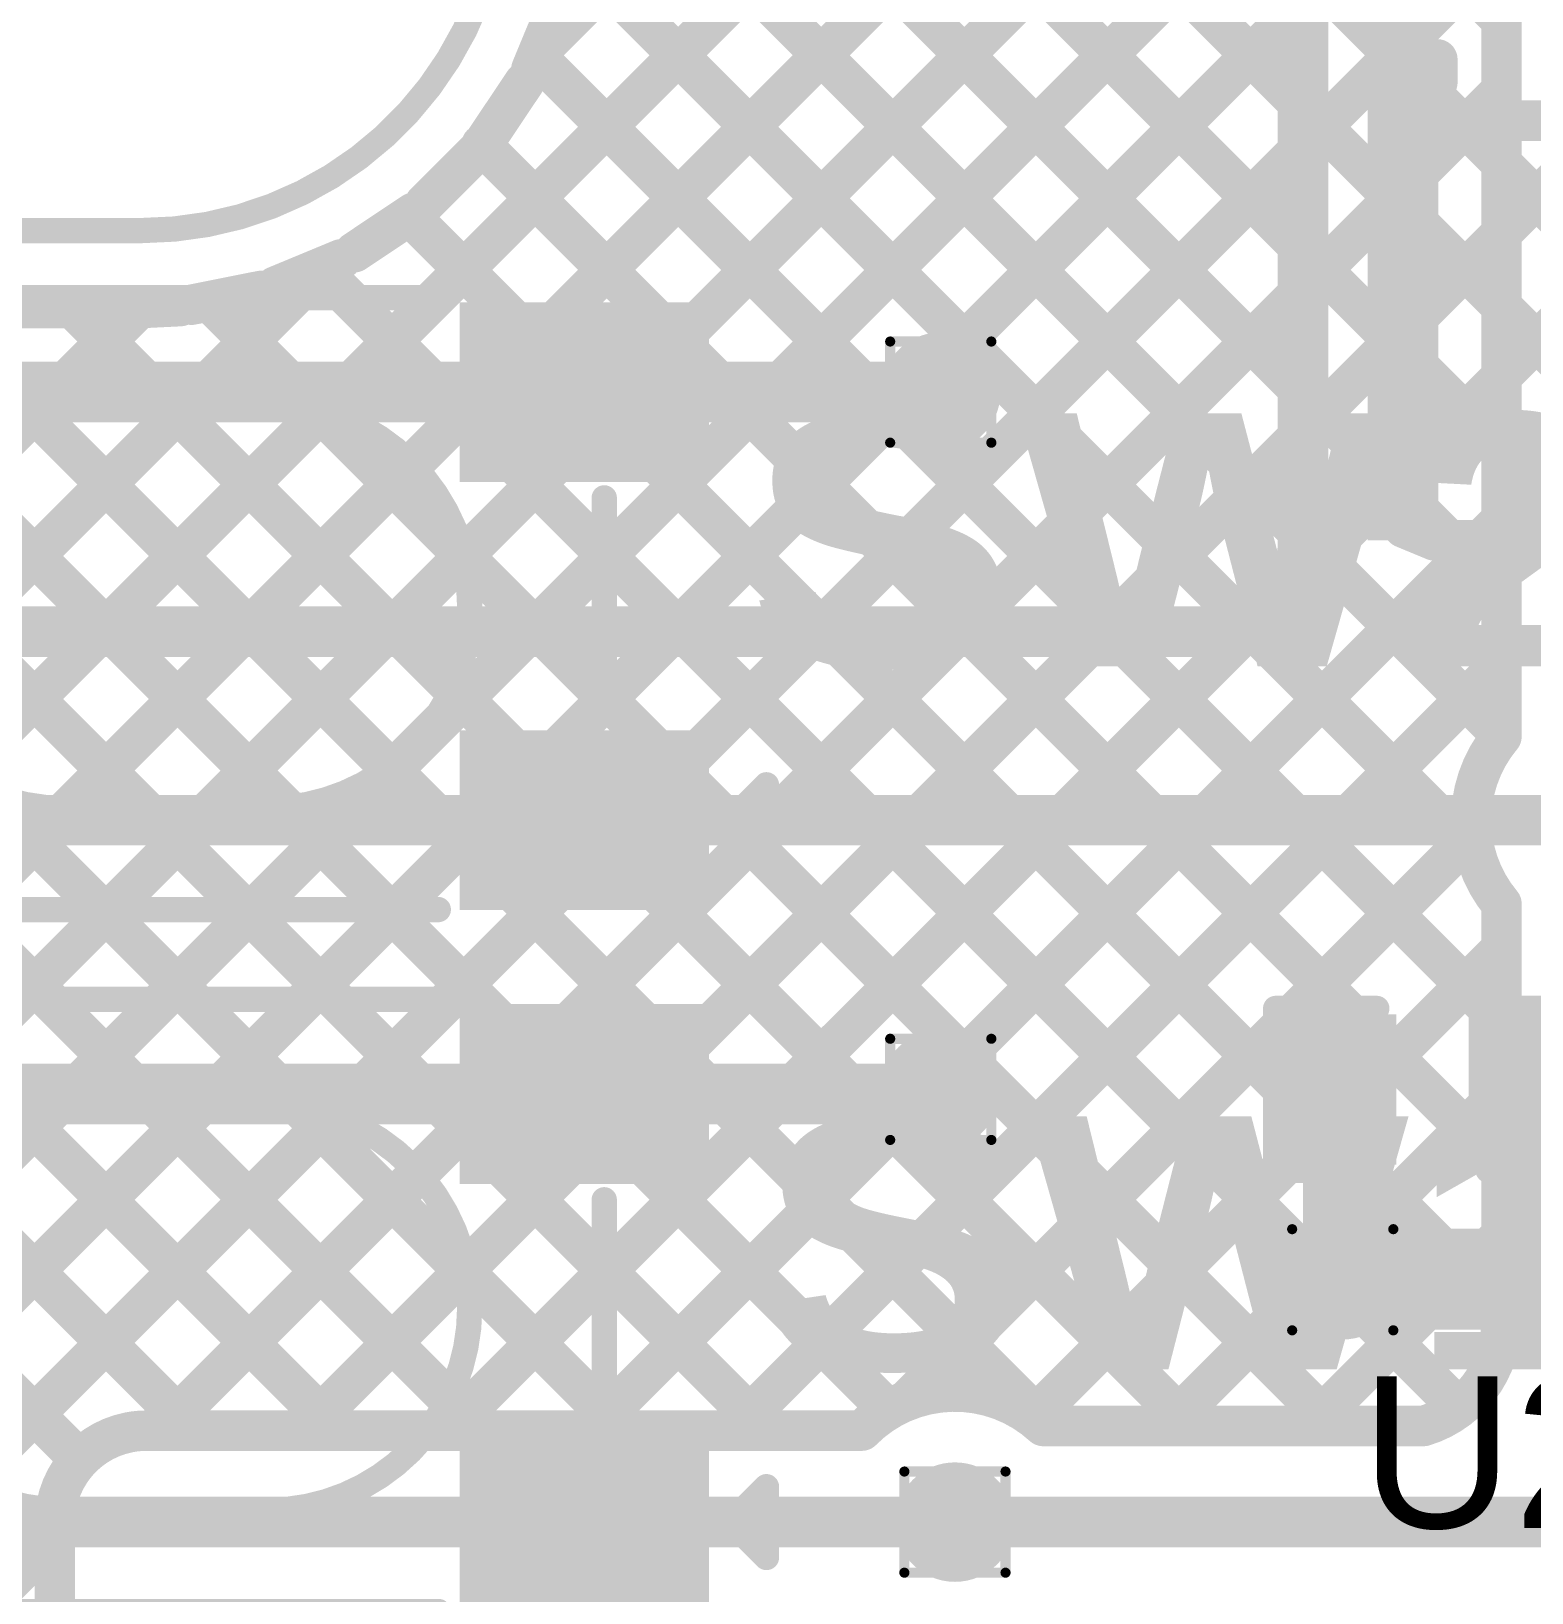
# Model space of a CAD drawing. Header units: inches. Extents: x -17 to 349, y -40 to 215.
# Drawn here: x 91.53 to 99.07, y 155.02 to 162.86 of the extents above; entities that cross this region are included whole.
import ezdxf

# ---------------------------------------------------------------- set-up
doc = ezdxf.new("R2010")
doc.units = ezdxf.units.IN
for name, color, linetype in [('Board Outline', 216, 'Continuous'), ('Bottom Layer', 5, 'Continuous'), ('Drill Drawing', 1, 'Continuous'), ('Top Layer', 1, 'Continuous'), ('Top Overlay', 2, 'Continuous'), ('Top Paste', 8, 'Continuous'), ('Top Solder', 216, 'Continuous'), ('Via Holes', 16, 'Continuous')]:
    doc.layers.add(name, color=color, linetype=linetype)
doc.styles.add('Arial', font='', dxfattribs={"height": 0.2})
doc.styles.add('Arial Black_Bold', font='', dxfattribs={"height": 0.2})
doc.styles.get('Arial').set_extended_font_data('Arial')
doc.styles.get('Arial Black_Bold').set_extended_font_data('Arial Black', bold=True)

# ---------------------------------------------------------------- blocks, each defined once
blk = doc.blocks.new('PTS810SJK250SMTR_LFS_1')
at = {"layer": 'Top Layer'}
for points in [[(-2.6251, 1.4249), (-1.5751, 1.4249), (-1.5751, 0.7249), (-2.6251, 0.7249)], [(1.5751, 1.4249), (2.6251, 1.4249), (2.6251, 0.7249), (1.5751, 0.7249)], [(-2.6251, -0.7249), (-1.5751, -0.7249), (-1.5751, -1.4249), (-2.6251, -1.4249)], [(1.5751, -0.7249), (2.6251, -0.7249), (2.6251, -1.4249), (1.5751, -1.4249)]]:
    blk.add_hatch(color=1, dxfattribs=at).paths.add_polyline_path(points)
at = {"layer": 'Top Paste'}
for points in [[(-2.6251, 1.4249), (-1.5751, 1.4249), (-1.5751, 0.7249), (-2.6251, 0.7249)], [(1.5751, 1.4249), (2.6251, 1.4249), (2.6251, 0.7249), (1.5751, 0.7249)], [(-2.6251, -0.7249), (-1.5751, -0.7249), (-1.5751, -1.4249), (-2.6251, -1.4249)], [(1.5751, -0.7249), (2.6251, -0.7249), (2.6251, -1.4249), (1.5751, -1.4249)]]:
    blk.add_hatch(color=8, dxfattribs=at).paths.add_polyline_path(points)
at = {"layer": 'Top Solder'}
for points in [[(-2.7267, 1.5265), (-1.4735, 1.5265), (-1.4735, 0.6233), (-2.7267, 0.6233)], [(1.4735, 1.5265), (2.7267, 1.5265), (2.7267, 0.6233), (1.4735, 0.6233)], [(-2.7267, -0.6233), (-1.4735, -0.6233), (-1.4735, -1.5265), (-2.7267, -1.5265)], [(1.4735, -0.6233), (2.7267, -0.6233), (2.7267, -1.5265), (1.4735, -1.5265)]]:
    blk.add_hatch(color=216, dxfattribs=at).paths.add_polyline_path(points)
at = {"layer": 'Top Overlay'}
for points in [[(1.3664, 1.5239, 0.127, 0.127, 0), (-1.3664, 1.5239, 0.127, 0.127, 0)], [(-2.8367, 1.0749, 0.127, 0.127, 0), (-3.0145, 1.2527, 0.127, 0.127, 0)], [(-3.0145, 1.2527, 0.127, 0.127, 0), (-3.0145, 0.8971, 0.127, 0.127, 0)], [(-2.8367, 1.0749, 0.127, 0.127, 0), (-3.0145, 0.8971, 0.127, 0.127, 0)], [(-0.508, -1.016, 0.127, 0.127, -1), (-0.508, 1.016, 0.127, 0.127, 0)], [(0.508, 1.016, 0.127, 0.127, 0), (-0.508, 1.016, 0.127, 0.127, 0)], [(0.508, 1.016, 0.127, 0.127, -1), (0.508, -1.016, 0.127, 0.127, 0)], [(-2.1999, 0.5438, 0.127, 0.127, 0), (-2.1999, -0.5438, 0.127, 0.127, 0)], [(2.1999, 0.5438, 0.127, 0.127, 0), (2.1999, -0.5438, 0.127, 0.127, 0)], [(0.508, -1.016, 0.127, 0.127, 0), (-0.508, -1.016, 0.127, 0.127, 0)], [(1.3811, -1.5499, 0.127, 0.127, 0), (-1.3811, -1.5499, 0.127, 0.127, 0)]]:
    blk.add_lwpolyline(points, format="xyseb", dxfattribs=at)
for points in [[(-1.3982, 1.5239, 0.0635, 0.0635, 1), (-1.3347, 1.5239, 0.0635, 0.0635, 1)], [(1.3347, 1.5239, 0.0635, 0.0635, 1), (1.3982, 1.5239, 0.0635, 0.0635, 1)], [(-3.0462, 1.2527, 0.0635, 0.0635, 1), (-2.9827, 1.2527, 0.0635, 0.0635, 1)], [(-3.0462, 1.2527, 0.0635, 0.0635, 1), (-2.9827, 1.2527, 0.0635, 0.0635, 1)], [(-2.8684, 1.0749, 0.0635, 0.0635, 1), (-2.8049, 1.0749, 0.0635, 0.0635, 1)], [(-2.8684, 1.0749, 0.0635, 0.0635, 1), (-2.8049, 1.0749, 0.0635, 0.0635, 1)], [(-0.5398, 1.016, 0.0635, 0.0635, 1), (-0.4763, 1.016, 0.0635, 0.0635, 1)], [(-0.5397, 1.016, 0.0635, 0.0635, 1), (-0.4762, 1.016, 0.0635, 0.0635, 1)], [(0.4763, 1.016, 0.0635, 0.0635, 1), (0.5398, 1.016, 0.0635, 0.0635, 1)], [(0.4762, 1.016, 0.0635, 0.0635, 1), (0.5397, 1.016, 0.0635, 0.0635, 1)], [(-3.0462, 0.8971, 0.0635, 0.0635, 1), (-2.9827, 0.8971, 0.0635, 0.0635, 1)], [(-3.0462, 0.8971, 0.0635, 0.0635, 1), (-2.9827, 0.8971, 0.0635, 0.0635, 1)], [(-2.2316, 0.5438, 0.0635, 0.0635, 1), (-2.1681, 0.5438, 0.0635, 0.0635, 1)], [(2.1681, 0.5438, 0.0635, 0.0635, 1), (2.2316, 0.5438, 0.0635, 0.0635, 1)], [(-2.2316, -0.5438, 0.0635, 0.0635, 1), (-2.1681, -0.5438, 0.0635, 0.0635, 1)], [(2.1681, -0.5438, 0.0635, 0.0635, 1), (2.2316, -0.5438, 0.0635, 0.0635, 1)], [(-0.5398, -1.016, 0.0635, 0.0635, 1), (-0.4763, -1.016, 0.0635, 0.0635, 1)], [(-0.5397, -1.016, 0.0635, 0.0635, 1), (-0.4762, -1.016, 0.0635, 0.0635, 1)], [(0.4763, -1.016, 0.0635, 0.0635, 1), (0.5398, -1.016, 0.0635, 0.0635, 1)], [(0.4762, -1.016, 0.0635, 0.0635, 1), (0.5397, -1.016, 0.0635, 0.0635, 1)], [(-1.4128, -1.5499, 0.0635, 0.0635, 1), (-1.3493, -1.5499, 0.0635, 0.0635, 1)], [(1.3493, -1.5499, 0.0635, 0.0635, 1), (1.4128, -1.5499, 0.0635, 0.0635, 1)]]:
    blk.add_lwpolyline(points, format="xyseb", close=True, dxfattribs=at)
blk = doc.blocks.new('PTS810SJK250SMTR_LFS_2')
at = {"layer": 'Top Layer'}
for points in [[(-2.6251, 1.4249), (-1.5751, 1.4249), (-1.5751, 0.7249), (-2.6251, 0.7249)], [(1.5751, 1.4249), (2.6251, 1.4249), (2.6251, 0.7249), (1.5751, 0.7249)], [(-2.6251, -0.7249), (-1.5751, -0.7249), (-1.5751, -1.4249), (-2.6251, -1.4249)], [(1.5751, -0.7249), (2.6251, -0.7249), (2.6251, -1.4249), (1.5751, -1.4249)]]:
    blk.add_hatch(color=1, dxfattribs=at).paths.add_polyline_path(points)
at = {"layer": 'Top Paste'}
for points in [[(-2.6251, 1.4249), (-1.5751, 1.4249), (-1.5751, 0.7249), (-2.6251, 0.7249)], [(1.5751, 1.4249), (2.6251, 1.4249), (2.6251, 0.7249), (1.5751, 0.7249)], [(-2.6251, -0.7249), (-1.5751, -0.7249), (-1.5751, -1.4249), (-2.6251, -1.4249)], [(1.5751, -0.7249), (2.6251, -0.7249), (2.6251, -1.4249), (1.5751, -1.4249)]]:
    blk.add_hatch(color=8, dxfattribs=at).paths.add_polyline_path(points)
at = {"layer": 'Top Solder'}
for points in [[(-2.7267, 1.5265), (-1.4735, 1.5265), (-1.4735, 0.6233), (-2.7267, 0.6233)], [(1.4735, 1.5265), (2.7267, 1.5265), (2.7267, 0.6233), (1.4735, 0.6233)], [(-2.7267, -0.6233), (-1.4735, -0.6233), (-1.4735, -1.5265), (-2.7267, -1.5265)], [(1.4735, -0.6233), (2.7267, -0.6233), (2.7267, -1.5265), (1.4735, -1.5265)]]:
    blk.add_hatch(color=216, dxfattribs=at).paths.add_polyline_path(points)
at = {"layer": 'Top Overlay'}
for points in [[(1.3664, 1.5239, 0.127, 0.127, 0), (-1.3664, 1.5239, 0.127, 0.127, 0)], [(-2.8367, 1.0749, 0.127, 0.127, 0), (-3.0145, 1.2527, 0.127, 0.127, 0)], [(-3.0145, 1.2527, 0.127, 0.127, 0), (-3.0145, 0.8971, 0.127, 0.127, 0)], [(-2.8367, 1.0749, 0.127, 0.127, 0), (-3.0145, 0.8971, 0.127, 0.127, 0)], [(-0.508, -1.016, 0.127, 0.127, -1), (-0.508, 1.016, 0.127, 0.127, 0)], [(0.508, 1.016, 0.127, 0.127, 0), (-0.508, 1.016, 0.127, 0.127, 0)], [(0.508, 1.016, 0.127, 0.127, -1), (0.508, -1.016, 0.127, 0.127, 0)], [(-2.1999, 0.5438, 0.127, 0.127, 0), (-2.1999, -0.5438, 0.127, 0.127, 0)], [(2.1999, 0.5438, 0.127, 0.127, 0), (2.1999, -0.5438, 0.127, 0.127, 0)], [(0.508, -1.016, 0.127, 0.127, 0), (-0.508, -1.016, 0.127, 0.127, 0)], [(1.3811, -1.5499, 0.127, 0.127, 0), (-1.3811, -1.5499, 0.127, 0.127, 0)]]:
    blk.add_lwpolyline(points, format="xyseb", dxfattribs=at)
for points in [[(-1.3982, 1.5239, 0.0635, 0.0635, 1), (-1.3347, 1.5239, 0.0635, 0.0635, 1)], [(1.3347, 1.5239, 0.0635, 0.0635, 1), (1.3982, 1.5239, 0.0635, 0.0635, 1)], [(-3.0462, 1.2527, 0.0635, 0.0635, 1), (-2.9827, 1.2527, 0.0635, 0.0635, 1)], [(-3.0462, 1.2527, 0.0635, 0.0635, 1), (-2.9827, 1.2527, 0.0635, 0.0635, 1)], [(-2.8684, 1.0749, 0.0635, 0.0635, 1), (-2.8049, 1.0749, 0.0635, 0.0635, 1)], [(-2.8684, 1.0749, 0.0635, 0.0635, 1), (-2.8049, 1.0749, 0.0635, 0.0635, 1)], [(-0.5398, 1.016, 0.0635, 0.0635, 1), (-0.4763, 1.016, 0.0635, 0.0635, 1)], [(-0.5397, 1.016, 0.0635, 0.0635, 1), (-0.4762, 1.016, 0.0635, 0.0635, 1)], [(0.4763, 1.016, 0.0635, 0.0635, 1), (0.5398, 1.016, 0.0635, 0.0635, 1)], [(0.4762, 1.016, 0.0635, 0.0635, 1), (0.5397, 1.016, 0.0635, 0.0635, 1)], [(-3.0462, 0.8971, 0.0635, 0.0635, 1), (-2.9827, 0.8971, 0.0635, 0.0635, 1)], [(-3.0462, 0.8971, 0.0635, 0.0635, 1), (-2.9827, 0.8971, 0.0635, 0.0635, 1)], [(-2.2316, 0.5438, 0.0635, 0.0635, 1), (-2.1681, 0.5438, 0.0635, 0.0635, 1)], [(2.1681, 0.5438, 0.0635, 0.0635, 1), (2.2316, 0.5438, 0.0635, 0.0635, 1)], [(-2.2316, -0.5438, 0.0635, 0.0635, 1), (-2.1681, -0.5438, 0.0635, 0.0635, 1)], [(2.1681, -0.5438, 0.0635, 0.0635, 1), (2.2316, -0.5438, 0.0635, 0.0635, 1)], [(-0.5398, -1.016, 0.0635, 0.0635, 1), (-0.4763, -1.016, 0.0635, 0.0635, 1)], [(-0.5397, -1.016, 0.0635, 0.0635, 1), (-0.4762, -1.016, 0.0635, 0.0635, 1)], [(0.4763, -1.016, 0.0635, 0.0635, 1), (0.5398, -1.016, 0.0635, 0.0635, 1)], [(0.4762, -1.016, 0.0635, 0.0635, 1), (0.5397, -1.016, 0.0635, 0.0635, 1)], [(-1.4128, -1.5499, 0.0635, 0.0635, 1), (-1.3493, -1.5499, 0.0635, 0.0635, 1)], [(1.3493, -1.5499, 0.0635, 0.0635, 1), (1.4128, -1.5499, 0.0635, 0.0635, 1)]]:
    blk.add_lwpolyline(points, format="xyseb", close=True, dxfattribs=at)
blk = doc.blocks.new('C___0402_100')
at = {"layer": 'Top Layer'}
for points in [[(-0.6985, -0.3175), (-0.6985, 0.3175), (-0.2413, 0.3175), (-0.2413, -0.3175)], [(0.2413, -0.3175), (0.2413, 0.3175), (0.6985, 0.3175), (0.6985, -0.3175)]]:
    blk.add_hatch(color=1, dxfattribs=at).paths.add_polyline_path(points)
at = {"layer": 'Top Paste'}
for points in [[(-0.6985, -0.3175), (-0.6985, 0.3175), (-0.2413, 0.3175), (-0.2413, -0.3175)], [(0.2413, -0.3175), (0.2413, 0.3175), (0.6985, 0.3175), (0.6985, -0.3175)]]:
    blk.add_hatch(color=8, dxfattribs=at).paths.add_polyline_path(points)
at = {"layer": 'Top Solder'}
for points in [[(-0.7585, -0.3775), (-0.7585, 0.3775), (-0.1813, 0.3775), (-0.1813, -0.3775)], [(0.1813, -0.3775), (0.1813, 0.3775), (0.7585, 0.3775), (0.7585, -0.3775)]]:
    blk.add_hatch(color=216, dxfattribs=at).paths.add_polyline_path(points)
at = {"layer": 'Top Overlay'}
for points in [[(-0.2794, 0.4064, 0.127, 0.127, 0), (-0.7874, 0.4064, 0.127, 0.127, 0)], [(-0.7874, 0.4064, 0.127, 0.127, 0), (-0.7874, -0.4064, 0.127, 0.127, 0)], [(0.7874, 0.4064, 0.127, 0.127, 0), (0.2794, 0.4064, 0.127, 0.127, 0)], [(0.7874, 0.4064, 0.127, 0.127, 0), (0.7874, -0.4064, 0.127, 0.127, 0)], [(-0.2794, -0.4064, 0.127, 0.127, 0), (-0.7874, -0.4064, 0.127, 0.127, 0)], [(0.7874, -0.4064, 0.127, 0.127, 0), (0.2794, -0.4064, 0.127, 0.127, 0)]]:
    blk.add_lwpolyline(points, format="xyseb", dxfattribs=at)
for points in [[(-0.8191, 0.4064, 0.0635, 0.0635, 1), (-0.7556, 0.4064, 0.0635, 0.0635, 1)], [(-0.8191, 0.4064, 0.0635, 0.0635, 1), (-0.7556, 0.4064, 0.0635, 0.0635, 1)], [(-0.3111, 0.4064, 0.0635, 0.0635, 1), (-0.2477, 0.4064, 0.0635, 0.0635, 1)], [(0.2477, 0.4064, 0.0635, 0.0635, 1), (0.3111, 0.4064, 0.0635, 0.0635, 1)], [(0.7556, 0.4064, 0.0635, 0.0635, 1), (0.8191, 0.4064, 0.0635, 0.0635, 1)], [(0.7556, 0.4064, 0.0635, 0.0635, 1), (0.8191, 0.4064, 0.0635, 0.0635, 1)], [(-0.8191, -0.4064, 0.0635, 0.0635, 1), (-0.7556, -0.4064, 0.0635, 0.0635, 1)], [(-0.8191, -0.4064, 0.0635, 0.0635, 1), (-0.7556, -0.4064, 0.0635, 0.0635, 1)], [(-0.3111, -0.4064, 0.0635, 0.0635, 1), (-0.2477, -0.4064, 0.0635, 0.0635, 1)], [(0.2477, -0.4064, 0.0635, 0.0635, 1), (0.3111, -0.4064, 0.0635, 0.0635, 1)], [(0.7556, -0.4064, 0.0635, 0.0635, 1), (0.8191, -0.4064, 0.0635, 0.0635, 1)], [(0.7556, -0.4064, 0.0635, 0.0635, 1), (0.8191, -0.4064, 0.0635, 0.0635, 1)]]:
    blk.add_lwpolyline(points, format="xyseb", close=True, dxfattribs=at)

msp = doc.modelspace()

# ---------------------------------------------------------------- hatches: boundary and pattern name
at = {"layer": 'Bottom Layer'}
h = msp.add_hatch(color=5, dxfattribs=at)
edge = h.paths.add_edge_path()
edge.add_arc((96.1015, 161.0454), 0.3, 0, 360)
h = msp.add_hatch(color=5, dxfattribs=at)
edge = h.paths.add_edge_path()
edge.add_arc((96.1015, 157.5438), 0.3, 0, 360)
h = msp.add_hatch(color=5, dxfattribs=at)
edge = h.paths.add_edge_path()
edge.add_arc((98.1202, 156.5876), 0.3, 0, 360)
h = msp.add_hatch(color=5, dxfattribs=at)
edge = h.paths.add_edge_path()
edge.add_arc((96.1728, 155.3705), 0.3, 0, 360)
at = {"layer": 'Top Layer'}
msp.add_hatch(color=1, dxfattribs=at).paths.add_polyline_path([(98.2453, 160.3007), (98.6011, 160.3007), (98.6011, 164.4621), (98.2453, 164.4621)])
h = msp.add_hatch(color=1, dxfattribs=at)
edge = h.paths.add_edge_path()
edge.add_arc((96.1015, 161.0454), 0.3, 0, 360)
h = msp.add_hatch(color=1, dxfattribs=at)
edge = h.paths.add_edge_path()
edge.add_arc((96.1015, 157.5438), 0.3, 0, 360)
h = msp.add_hatch(color=1, dxfattribs=at)
edge = h.paths.add_edge_path()
edge.add_arc((98.1202, 156.5876), 0.3, 0, 360)
h = msp.add_hatch(color=1, dxfattribs=at)
edge = h.paths.add_edge_path()
edge.add_arc((96.1728, 155.3705), 0.3, 0, 360)
at = {"layer": 'Via Holes'}
h = msp.add_hatch(color=7, dxfattribs=at)
edge = h.paths.add_edge_path()
edge.add_arc((96.1015, 161.0454), 0.15, 0, 360)
h = msp.add_hatch(color=7, dxfattribs=at)
edge = h.paths.add_edge_path()
edge.add_arc((96.1015, 157.5438), 0.15, 0, 360)
h = msp.add_hatch(color=7, dxfattribs=at)
edge = h.paths.add_edge_path()
edge.add_arc((98.1202, 156.5876), 0.15, 0, 360)
h = msp.add_hatch(color=7, dxfattribs=at)
edge = h.paths.add_edge_path()
edge.add_arc((96.1728, 155.3705), 0.15, 0, 360)

# ---------------------------------------------------------------- linework, layer by layer
at = {"layer": 'Board Outline'}
for points in [[(93.9014, 163.6729, 0.127, 0.127, -0.414214), (92.0849, 161.8565, 0.127, 0.127, 0)], [(87.4439, 161.8565, 0.127, 0.127, 0), (92.0849, 161.8565, 0.127, 0.127, 0)]]:
    msp.add_lwpolyline(points, format="xyseb", dxfattribs=at)
msp.add_lwpolyline([(92.0532, 161.8565, 0.0635, 0.0635, 1), (92.1167, 161.8565, 0.0635, 0.0635, 1)], format="xyseb", close=True, dxfattribs=at)
msp.add_lwpolyline([(92.0532, 161.8565, 0.0635, 0.0635, 1), (92.1167, 161.8565, 0.0635, 0.0635, 1)], format="xyseb", close=True, dxfattribs=at)
at = {"layer": 'Bottom Layer'}
for points in [[(94.0812, 162.7534, 0.2032, 0.2032, 0), (99.8251, 168.4974, 0.2032, 0.2032, 0)], [(94.2898, 167.5407, 0.2032, 0.2032, 0), (98.9173, 162.9132, 0.2032, 0.2032, 0)], [(94.2898, 166.8222, 0.2032, 0.2032, 0), (98.9173, 162.1948, 0.2032, 0.2032, 0)], [(94.2898, 166.1038, 0.2032, 0.2032, 0), (98.9173, 161.4764, 0.2032, 0.2032, 0)], [(87.0425, 154.9963, 0.2032, 0.2032, 0), (98.085, 166.0388, 0.2032, 0.2032, 0)], [(94.2898, 165.3854, 0.2032, 0.2032, 0), (98.9173, 160.7579, 0.2032, 0.2032, 0)], [(87.0425, 154.2779, 0.2032, 0.2032, 0), (97.9995, 165.2349, 0.2032, 0.2032, 0)], [(98.9173, 159.316, 0.2032, 0.2032, 0), (98.9173, 165.0076, 0.2032, 0.2032, 0)], [(87.0425, 153.5595, 0.2032, 0.2032, 0), (98.409, 164.926, 0.2032, 0.2032, 0)], [(87.0425, 152.8411, 0.2032, 0.2032, 0), (98.9173, 164.7159, 0.2032, 0.2032, 0)], [(94.2898, 164.667, 0.2032, 0.2032, 0), (98.9173, 160.0395, 0.2032, 0.2032, 0)], [(87.0425, 152.1226, 0.2032, 0.2032, 0), (98.9173, 163.9974, 0.2032, 0.2032, 0)], [(94.2898, 163.9486, 0.2032, 0.2032, 0), (98.9173, 159.3211, 0.2032, 0.2032, 0)], [(87.4075, 151.7692, 0.2032, 0.2032, 0), (98.9173, 163.279, 0.2032, 0.2032, 0)], [(94.245, 163.275, 0.2032, 0.2032, 0), (98.7845, 158.7355, 0.2032, 0.2032, 0)], [(94.0458, 162.668, 0.2032, 0.2032, 0), (94.182, 162.997, 0.2032, 0.2032, 0)], [(94.0715, 162.7301, 0.2032, 0.2032, 0), (98.9173, 157.8843, 0.2032, 0.2032, 0)], [(92.1864, 155.8298, 0.2032, 0.2032, 0), (98.9173, 162.5606, 0.2032, 0.2032, 0)], [(93.8121, 162.3048, 0.2032, 0.2032, 0), (94.0099, 162.6008, 0.2032, 0.2032, 0)], [(93.5119, 161.9941, 0.2032, 0.2032, 0), (93.7637, 162.2459, 0.2032, 0.2032, 0)], [(93.7952, 162.2879, 0.2032, 0.2032, 0), (98.9173, 157.1659, 0.2032, 0.2032, 0)], [(93.157, 161.748, 0.2032, 0.2032, 0), (93.4531, 161.9458, 0.2032, 0.2032, 0)], [(93.4326, 161.9321, 0.2032, 0.2032, 0), (98.9173, 156.4474, 0.2032, 0.2032, 0)], [(92.9049, 155.8298, 0.2032, 0.2032, 0), (98.9173, 161.8422, 0.2032, 0.2032, 0)], [(92.7609, 161.5758, 0.2032, 0.2032, 0), (93.0898, 161.7121, 0.2032, 0.2032, 0)], [(87.8649, 156.5372, 0.2032, 0.2032, 0), (93.0044, 161.6767, 0.2032, 0.2032, 0)], [(92.9798, 161.6665, 0.2032, 0.2032, 0), (98.7027, 155.9436, 0.2032, 0.2032, 0)], [(92.3387, 161.4842, 0.2032, 0.2032, 0), (92.688, 161.5537, 0.2032, 0.2032, 0)], [(87.4309, 161.468, 0.2032, 0.2032, 0), (93.0692, 155.8298, 0.2032, 0.2032, 0)], [(87.4439, 161.468, 0.2032, 0.2032, 0), (92.0849, 161.468, 0.2032, 0.2032, 0)], [(87.5045, 156.8952, 0.2032, 0.2032, 0), (92.0773, 161.468, 0.2032, 0.2032, 0)], [(88.1493, 161.468, 0.2032, 0.2032, 0), (93.7876, 155.8298, 0.2032, 0.2032, 0)], [(88.8677, 161.468, 0.2032, 0.2032, 0), (94.506, 155.8298, 0.2032, 0.2032, 0)], [(89.5862, 161.468, 0.2032, 0.2032, 0), (95.2244, 155.8298, 0.2032, 0.2032, 0)], [(90.3046, 161.468, 0.2032, 0.2032, 0), (95.8382, 155.9344, 0.2032, 0.2032, 0)], [(91.023, 161.468, 0.2032, 0.2032, 0), (96.6379, 155.8531, 0.2032, 0.2032, 0)], [(91.7414, 161.468, 0.2032, 0.2032, 0), (97.3563, 155.8531, 0.2032, 0.2032, 0)], [(92.104, 161.4685, 0.2032, 0.2032, 0), (92.282, 161.4772, 0.2032, 0.2032, 0)], [(92.4262, 161.5016, 0.2032, 0.2032, 0), (98.0747, 155.8531, 0.2032, 0.2032, 0)], [(86.8014, 161.3791, 0.2032, 0.2032, 0), (92.3507, 155.8298, 0.2032, 0.2032, 0)], [(86.3135, 161.1486, 0.2032, 0.2032, 0), (91.7773, 155.6848, 0.2032, 0.2032, 0)], [(93.6233, 155.8298, 0.2032, 0.2032, 0), (98.9173, 161.1238, 0.2032, 0.2032, 0)], [(85.9144, 160.8293, 0.2032, 0.2032, 0), (91.6529, 155.0908, 0.2032, 0.2032, 0)], [(94.3417, 155.8298, 0.2032, 0.2032, 0), (98.9173, 160.4053, 0.2032, 0.2032, 0)], [(95.0601, 155.8298, 0.2032, 0.2032, 0), (98.9173, 159.6869, 0.2032, 0.2032, 0)], [(98.9173, 158.4751, 0.2032, 0.2032, -0.362932), (98.9173, 159.316, 0.2032, 0.2032, 0)], [(95.9272, 155.9784, 0.2032, 0.2032, 0), (98.769, 158.8202, 0.2032, 0.2032, 0)], [(98.9173, 156.3793, 0.2032, 0.2032, 0), (98.9173, 158.4751, 0.2032, 0.2032, 0)], [(98.9173, 156.3793, 0.2032, 0.2032, 0), (98.9173, 158.4751, 0.2032, 0.2032, 0)], [(96.5639, 155.8967, 0.2032, 0.2032, 0), (98.9173, 158.2501, 0.2032, 0.2032, 0)], [(97.2388, 155.8531, 0.2032, 0.2032, 0), (98.9173, 157.5316, 0.2032, 0.2032, 0)], [(97.9572, 155.8531, 0.2032, 0.2032, 0), (98.9173, 156.8132, 0.2032, 0.2032, 0)], [(98.9173, 156.3777, 0.2032, 0.2032, -0.097533), (98.8756, 156.1694, 0.2032, 0.2032, 0)], [(98.8753, 156.1686, 0.2032, 0.2032, -0.224818), (98.5263, 155.8531, 0.2032, 0.2032, 0)], [(95.7049, 155.8298, 0.2032, 0.2032, -0.404712), (96.6165, 155.8531, 0.2032, 0.2032, 0)], [(91.857, 155.7524, 0.2032, 0.2032, -0.098491), (92.0225, 155.8209, 0.2032, 0.2032, 0)], [(92.0225, 155.8209, 0.2032, 0.2032, -0.049127), (92.1121, 155.8298, 0.2032, 0.2032, 0)], [(92.1121, 155.8298, 0.2032, 0.2032, 0), (95.7049, 155.8298, 0.2032, 0.2032, 0)], [(96.6165, 155.8531, 0.2032, 0.2032, 0), (98.5263, 155.8531, 0.2032, 0.2032, 0)], [(91.7303, 155.6257, 0.2032, 0.2032, -0.098492), (91.857, 155.7524, 0.2032, 0.2032, 0)], [(91.6617, 155.4601, 0.2032, 0.2032, -0.098491), (91.7303, 155.6257, 0.2032, 0.2032, 0)], [(91.6529, 155.3705, 0.2032, 0.2032, -0.049126), (91.6617, 155.4601, 0.2032, 0.2032, 0)], [(91.6529, 154.3662, 0.2032, 0.2032, 0), (91.6529, 155.3705, 0.2032, 0.2032, 0)], [(96.1728, 155.3705, 0.254, 0.254, 0), (100.6088, 155.3705, 0.254, 0.254, 0)], [(88.1259, 151.7692, 0.2032, 0.2032, 0), (91.6529, 155.2962, 0.2032, 0.2032, 0)]]:
    msp.add_lwpolyline(points, format="xyseb", dxfattribs=at)
for points in [[(98.8665, 162.9132, 0.1016, 0.1016, 1), (98.9681, 162.9132, 0.1016, 0.1016, 1)], [(94.0207, 162.7301, 0.1016, 0.1016, 1), (94.1223, 162.7301, 0.1016, 0.1016, 1)], [(94.0304, 162.7534, 0.1016, 0.1016, 1), (94.132, 162.7534, 0.1016, 0.1016, 1)], [(93.995, 162.668, 0.1016, 0.1016, 1), (94.0966, 162.668, 0.1016, 0.1016, 1)], [(93.9591, 162.6008, 0.1016, 0.1016, 1), (94.0607, 162.6008, 0.1016, 0.1016, 1)], [(98.8665, 162.5606, 0.1016, 0.1016, 1), (98.9681, 162.5606, 0.1016, 0.1016, 1)], [(93.7129, 162.2459, 0.1016, 0.1016, 1), (93.8145, 162.2459, 0.1016, 0.1016, 1)], [(93.7444, 162.2879, 0.1016, 0.1016, 1), (93.846, 162.2879, 0.1016, 0.1016, 1)], [(93.7613, 162.3048, 0.1016, 0.1016, 1), (93.8629, 162.3048, 0.1016, 0.1016, 1)], [(98.8665, 162.1948, 0.1016, 0.1016, 1), (98.9681, 162.1948, 0.1016, 0.1016, 1)], [(93.3818, 161.9321, 0.1016, 0.1016, 1), (93.4834, 161.9321, 0.1016, 0.1016, 1)], [(93.4023, 161.9458, 0.1016, 0.1016, 1), (93.5039, 161.9458, 0.1016, 0.1016, 1)], [(93.4611, 161.9941, 0.1016, 0.1016, 1), (93.5627, 161.9941, 0.1016, 0.1016, 1)], [(98.8665, 161.8422, 0.1016, 0.1016, 1), (98.9681, 161.8422, 0.1016, 0.1016, 1)], [(93.039, 161.7121, 0.1016, 0.1016, 1), (93.1406, 161.7121, 0.1016, 0.1016, 1)], [(93.1062, 161.748, 0.1016, 0.1016, 1), (93.2078, 161.748, 0.1016, 0.1016, 1)], [(92.929, 161.6665, 0.1016, 0.1016, 1), (93.0306, 161.6665, 0.1016, 0.1016, 1)], [(92.9536, 161.6767, 0.1016, 0.1016, 1), (93.0552, 161.6767, 0.1016, 0.1016, 1)], [(92.6372, 161.5537, 0.1016, 0.1016, 1), (92.7388, 161.5537, 0.1016, 0.1016, 1)], [(92.7101, 161.5758, 0.1016, 0.1016, 1), (92.8117, 161.5758, 0.1016, 0.1016, 1)], [(91.6906, 161.468, 0.1016, 0.1016, 1), (91.7922, 161.468, 0.1016, 0.1016, 1)], [(92.0265, 161.468, 0.1016, 0.1016, 1), (92.1281, 161.468, 0.1016, 0.1016, 1)], [(92.0341, 161.468, 0.1016, 0.1016, 1), (92.1357, 161.468, 0.1016, 0.1016, 1)], [(92.0532, 161.4685, 0.1016, 0.1016, 1), (92.1548, 161.4685, 0.1016, 0.1016, 1)], [(92.2312, 161.4772, 0.1016, 0.1016, 1), (92.3328, 161.4772, 0.1016, 0.1016, 1)], [(92.2879, 161.4842, 0.1016, 0.1016, 1), (92.3895, 161.4842, 0.1016, 0.1016, 1)], [(92.3754, 161.5016, 0.1016, 0.1016, 1), (92.477, 161.5016, 0.1016, 0.1016, 1)], [(98.8665, 161.4764, 0.1016, 0.1016, 1), (98.9681, 161.4764, 0.1016, 0.1016, 1)], [(98.8665, 161.1238, 0.1016, 0.1016, 1), (98.9681, 161.1238, 0.1016, 0.1016, 1)], [(98.8665, 160.7579, 0.1016, 0.1016, 1), (98.9681, 160.7579, 0.1016, 0.1016, 1)], [(98.8665, 160.4053, 0.1016, 0.1016, 1), (98.9681, 160.4053, 0.1016, 0.1016, 1)], [(98.8665, 160.0395, 0.1016, 0.1016, 1), (98.9681, 160.0395, 0.1016, 0.1016, 1)], [(98.8665, 159.6869, 0.1016, 0.1016, 1), (98.9681, 159.6869, 0.1016, 0.1016, 1)], [(98.8665, 159.3211, 0.1016, 0.1016, 1), (98.9681, 159.3211, 0.1016, 0.1016, 1)], [(98.8665, 159.316, 0.1016, 0.1016, 1), (98.9681, 159.316, 0.1016, 0.1016, 1)], [(98.8665, 159.316, 0.1016, 0.1016, 1), (98.9681, 159.316, 0.1016, 0.1016, 1)], [(98.7182, 158.8202, 0.1016, 0.1016, 1), (98.8198, 158.8202, 0.1016, 0.1016, 1)], [(98.7337, 158.7355, 0.1016, 0.1016, 1), (98.8353, 158.7355, 0.1016, 0.1016, 1)], [(98.8665, 158.4751, 0.1016, 0.1016, 1), (98.9681, 158.4751, 0.1016, 0.1016, 1)], [(98.8665, 158.4751, 0.1016, 0.1016, 1), (98.9681, 158.4751, 0.1016, 0.1016, 1)], [(98.8665, 158.4751, 0.1016, 0.1016, 1), (98.9681, 158.4751, 0.1016, 0.1016, 1)], [(98.8665, 158.2501, 0.1016, 0.1016, 1), (98.9681, 158.2501, 0.1016, 0.1016, 1)], [(98.8665, 157.8843, 0.1016, 0.1016, 1), (98.9681, 157.8843, 0.1016, 0.1016, 1)], [(98.8665, 157.5316, 0.1016, 0.1016, 1), (98.9681, 157.5316, 0.1016, 0.1016, 1)], [(98.8665, 157.1659, 0.1016, 0.1016, 1), (98.9681, 157.1659, 0.1016, 0.1016, 1)], [(98.8665, 156.8132, 0.1016, 0.1016, 1), (98.9681, 156.8132, 0.1016, 0.1016, 1)], [(98.8665, 156.4474, 0.1016, 0.1016, 1), (98.9681, 156.4474, 0.1016, 0.1016, 1)], [(98.8665, 156.3793, 0.1016, 0.1016, 1), (98.9681, 156.3793, 0.1016, 0.1016, 1)], [(98.8665, 156.3793, 0.1016, 0.1016, 1), (98.9681, 156.3793, 0.1016, 0.1016, 1)], [(98.8665, 156.3777, 0.1016, 0.1016, 1), (98.9681, 156.3777, 0.1016, 0.1016, 1)], [(98.8245, 156.1686, 0.1016, 0.1016, 1), (98.9261, 156.1686, 0.1016, 0.1016, 1)], [(98.8248, 156.1694, 0.1016, 0.1016, 1), (98.9264, 156.1694, 0.1016, 0.1016, 1)], [(95.8764, 155.9784, 0.1016, 0.1016, 1), (95.978, 155.9784, 0.1016, 0.1016, 1)], [(95.7874, 155.9344, 0.1016, 0.1016, 1), (95.889, 155.9344, 0.1016, 0.1016, 1)], [(96.5131, 155.8967, 0.1016, 0.1016, 1), (96.6147, 155.8967, 0.1016, 0.1016, 1)], [(98.6519, 155.9436, 0.1016, 0.1016, 1), (98.7535, 155.9436, 0.1016, 0.1016, 1)], [(91.9717, 155.8209, 0.1016, 0.1016, 1), (92.0733, 155.8209, 0.1016, 0.1016, 1)], [(91.9717, 155.8209, 0.1016, 0.1016, 1), (92.0733, 155.8209, 0.1016, 0.1016, 1)], [(92.0613, 155.8298, 0.1016, 0.1016, 1), (92.1629, 155.8298, 0.1016, 0.1016, 1)], [(92.0613, 155.8298, 0.1016, 0.1016, 1), (92.1629, 155.8298, 0.1016, 0.1016, 1)], [(92.1356, 155.8298, 0.1016, 0.1016, 1), (92.2372, 155.8298, 0.1016, 0.1016, 1)], [(92.2999, 155.8298, 0.1016, 0.1016, 1), (92.4015, 155.8298, 0.1016, 0.1016, 1)], [(92.8541, 155.8298, 0.1016, 0.1016, 1), (92.9557, 155.8298, 0.1016, 0.1016, 1)], [(93.0184, 155.8298, 0.1016, 0.1016, 1), (93.12, 155.8298, 0.1016, 0.1016, 1)], [(93.5725, 155.8298, 0.1016, 0.1016, 1), (93.6741, 155.8298, 0.1016, 0.1016, 1)], [(93.7368, 155.8298, 0.1016, 0.1016, 1), (93.8384, 155.8298, 0.1016, 0.1016, 1)], [(94.2909, 155.8298, 0.1016, 0.1016, 1), (94.3925, 155.8298, 0.1016, 0.1016, 1)], [(94.4552, 155.8298, 0.1016, 0.1016, 1), (94.5568, 155.8298, 0.1016, 0.1016, 1)], [(95.0093, 155.8298, 0.1016, 0.1016, 1), (95.1109, 155.8298, 0.1016, 0.1016, 1)], [(95.1736, 155.8298, 0.1016, 0.1016, 1), (95.2752, 155.8298, 0.1016, 0.1016, 1)], [(95.6541, 155.8298, 0.1016, 0.1016, 1), (95.7557, 155.8298, 0.1016, 0.1016, 1)], [(95.6541, 155.8298, 0.1016, 0.1016, 1), (95.7557, 155.8298, 0.1016, 0.1016, 1)], [(96.5657, 155.8531, 0.1016, 0.1016, 1), (96.6673, 155.8531, 0.1016, 0.1016, 1)], [(96.5657, 155.8531, 0.1016, 0.1016, 1), (96.6673, 155.8531, 0.1016, 0.1016, 1)], [(96.5871, 155.8531, 0.1016, 0.1016, 1), (96.6887, 155.8531, 0.1016, 0.1016, 1)], [(97.188, 155.8531, 0.1016, 0.1016, 1), (97.2896, 155.8531, 0.1016, 0.1016, 1)], [(97.3055, 155.8531, 0.1016, 0.1016, 1), (97.4071, 155.8531, 0.1016, 0.1016, 1)], [(97.9064, 155.8531, 0.1016, 0.1016, 1), (98.008, 155.8531, 0.1016, 0.1016, 1)], [(98.0239, 155.8531, 0.1016, 0.1016, 1), (98.1255, 155.8531, 0.1016, 0.1016, 1)], [(98.4755, 155.8531, 0.1016, 0.1016, 1), (98.5771, 155.8531, 0.1016, 0.1016, 1)], [(98.4755, 155.8531, 0.1016, 0.1016, 1), (98.5771, 155.8531, 0.1016, 0.1016, 1)], [(91.8062, 155.7524, 0.1016, 0.1016, 1), (91.9078, 155.7524, 0.1016, 0.1016, 1)], [(91.8062, 155.7524, 0.1016, 0.1016, 1), (91.9078, 155.7524, 0.1016, 0.1016, 1)], [(91.7265, 155.6848, 0.1016, 0.1016, 1), (91.8281, 155.6848, 0.1016, 0.1016, 1)], [(91.6795, 155.6257, 0.1016, 0.1016, 1), (91.7811, 155.6257, 0.1016, 0.1016, 1)], [(91.6795, 155.6257, 0.1016, 0.1016, 1), (91.7811, 155.6257, 0.1016, 0.1016, 1)], [(91.6109, 155.4601, 0.1016, 0.1016, 1), (91.7125, 155.4601, 0.1016, 0.1016, 1)], [(91.6109, 155.4601, 0.1016, 0.1016, 1), (91.7125, 155.4601, 0.1016, 0.1016, 1)], [(91.6021, 155.3705, 0.1016, 0.1016, 1), (91.7037, 155.3705, 0.1016, 0.1016, 1)], [(91.6021, 155.3705, 0.1016, 0.1016, 1), (91.7037, 155.3705, 0.1016, 0.1016, 1)], [(96.1093, 155.3705, 0.127, 0.127, 1), (96.2363, 155.3705, 0.127, 0.127, 1)], [(91.6021, 155.2962, 0.1016, 0.1016, 1), (91.7037, 155.2962, 0.1016, 0.1016, 1)], [(91.6021, 155.0908, 0.1016, 0.1016, 1), (91.7037, 155.0908, 0.1016, 0.1016, 1)]]:
    msp.add_lwpolyline(points, format="xyseb", close=True, dxfattribs=at)
at = {"layer": 'Drill Drawing'}
for points in [[(95.8475, 161.2994, 0.0508, 0.0508, 0), (96.3555, 161.2994, 0.0508, 0.0508, 0)], [(95.8475, 160.7914, 0.0508, 0.0508, 0), (95.8475, 161.2994, 0.0508, 0.0508, 0)], [(96.3555, 160.7914, 0.0508, 0.0508, 0), (96.3555, 161.2994, 0.0508, 0.0508, 0)], [(95.8475, 160.7914, 0.0508, 0.0508, 0), (96.3555, 160.7914, 0.0508, 0.0508, 0)], [(95.8475, 157.7978, 0.0508, 0.0508, 0), (96.3555, 157.7978, 0.0508, 0.0508, 0)], [(95.8475, 157.2898, 0.0508, 0.0508, 0), (95.8475, 157.7978, 0.0508, 0.0508, 0)], [(96.3555, 157.2898, 0.0508, 0.0508, 0), (96.3555, 157.7978, 0.0508, 0.0508, 0)], [(95.8475, 157.2898, 0.0508, 0.0508, 0), (96.3555, 157.2898, 0.0508, 0.0508, 0)], [(97.8662, 156.8416, 0.0508, 0.0508, 0), (98.3742, 156.8416, 0.0508, 0.0508, 0)], [(97.8662, 156.3336, 0.0508, 0.0508, 0), (97.8662, 156.8416, 0.0508, 0.0508, 0)], [(98.3742, 156.3336, 0.0508, 0.0508, 0), (98.3742, 156.8416, 0.0508, 0.0508, 0)], [(97.8662, 156.3336, 0.0508, 0.0508, 0), (98.3742, 156.3336, 0.0508, 0.0508, 0)], [(95.9188, 155.6245, 0.0508, 0.0508, 0), (96.4268, 155.6245, 0.0508, 0.0508, 0)], [(95.9188, 155.1165, 0.0508, 0.0508, 0), (95.9188, 155.6245, 0.0508, 0.0508, 0)], [(96.4268, 155.1165, 0.0508, 0.0508, 0), (96.4268, 155.6245, 0.0508, 0.0508, 0)], [(95.9188, 155.1165, 0.0508, 0.0508, 0), (96.4268, 155.1165, 0.0508, 0.0508, 0)]]:
    msp.add_lwpolyline(points, format="xyseb", dxfattribs=at)
for points in [[(95.8348, 161.2994, 0.0254, 0.0254, 1), (95.8602, 161.2994, 0.0254, 0.0254, 1)], [(95.8348, 161.2994, 0.0254, 0.0254, 1), (95.8602, 161.2994, 0.0254, 0.0254, 1)], [(96.3428, 161.2994, 0.0254, 0.0254, 1), (96.3682, 161.2994, 0.0254, 0.0254, 1)], [(96.3428, 161.2994, 0.0254, 0.0254, 1), (96.3682, 161.2994, 0.0254, 0.0254, 1)], [(95.8348, 160.7914, 0.0254, 0.0254, 1), (95.8602, 160.7914, 0.0254, 0.0254, 1)], [(95.8348, 160.7914, 0.0254, 0.0254, 1), (95.8602, 160.7914, 0.0254, 0.0254, 1)], [(96.3428, 160.7914, 0.0254, 0.0254, 1), (96.3682, 160.7914, 0.0254, 0.0254, 1)], [(96.3428, 160.7914, 0.0254, 0.0254, 1), (96.3682, 160.7914, 0.0254, 0.0254, 1)], [(95.8348, 157.7978, 0.0254, 0.0254, 1), (95.8602, 157.7978, 0.0254, 0.0254, 1)], [(95.8348, 157.7978, 0.0254, 0.0254, 1), (95.8602, 157.7978, 0.0254, 0.0254, 1)], [(96.3428, 157.7978, 0.0254, 0.0254, 1), (96.3682, 157.7978, 0.0254, 0.0254, 1)], [(96.3428, 157.7978, 0.0254, 0.0254, 1), (96.3682, 157.7978, 0.0254, 0.0254, 1)], [(95.8348, 157.2898, 0.0254, 0.0254, 1), (95.8602, 157.2898, 0.0254, 0.0254, 1)], [(95.8348, 157.2898, 0.0254, 0.0254, 1), (95.8602, 157.2898, 0.0254, 0.0254, 1)], [(96.3428, 157.2898, 0.0254, 0.0254, 1), (96.3682, 157.2898, 0.0254, 0.0254, 1)], [(96.3428, 157.2898, 0.0254, 0.0254, 1), (96.3682, 157.2898, 0.0254, 0.0254, 1)], [(97.8535, 156.8416, 0.0254, 0.0254, 1), (97.8789, 156.8416, 0.0254, 0.0254, 1)], [(97.8535, 156.8416, 0.0254, 0.0254, 1), (97.8789, 156.8416, 0.0254, 0.0254, 1)], [(98.3615, 156.8416, 0.0254, 0.0254, 1), (98.3869, 156.8416, 0.0254, 0.0254, 1)], [(98.3615, 156.8416, 0.0254, 0.0254, 1), (98.3869, 156.8416, 0.0254, 0.0254, 1)], [(97.8535, 156.3336, 0.0254, 0.0254, 1), (97.8789, 156.3336, 0.0254, 0.0254, 1)], [(97.8535, 156.3336, 0.0254, 0.0254, 1), (97.8789, 156.3336, 0.0254, 0.0254, 1)], [(98.3615, 156.3336, 0.0254, 0.0254, 1), (98.3869, 156.3336, 0.0254, 0.0254, 1)], [(98.3615, 156.3336, 0.0254, 0.0254, 1), (98.3869, 156.3336, 0.0254, 0.0254, 1)], [(95.9061, 155.6245, 0.0254, 0.0254, 1), (95.9315, 155.6245, 0.0254, 0.0254, 1)], [(95.9061, 155.6245, 0.0254, 0.0254, 1), (95.9315, 155.6245, 0.0254, 0.0254, 1)], [(96.4141, 155.6245, 0.0254, 0.0254, 1), (96.4395, 155.6245, 0.0254, 0.0254, 1)], [(96.4141, 155.6245, 0.0254, 0.0254, 1), (96.4395, 155.6245, 0.0254, 0.0254, 1)], [(95.9061, 155.1165, 0.0254, 0.0254, 1), (95.9315, 155.1165, 0.0254, 0.0254, 1)], [(95.9061, 155.1165, 0.0254, 0.0254, 1), (95.9315, 155.1165, 0.0254, 0.0254, 1)], [(96.4141, 155.1165, 0.0254, 0.0254, 1), (96.4395, 155.1165, 0.0254, 0.0254, 1)], [(96.4141, 155.1165, 0.0254, 0.0254, 1), (96.4395, 155.1165, 0.0254, 0.0254, 1)]]:
    msp.add_lwpolyline(points, format="xyseb", close=True, dxfattribs=at)
at = {"layer": 'Top Layer'}
for points in [[(97.9204, 160.2803, 0.254, 0.254, 0), (97.9204, 163.7121, 0.254, 0.254, 0)], [(98.403, 160.3916, 0.2032, 0.2032, 0), (98.403, 163.7121, 0.2032, 0.2032, 0)], [(98.4398, 162.7163, 0.2032, 0.2032, 0), (98.4398, 163.6686, 0.2032, 0.2032, 0)], [(98.403, 162.709, 0.2032, 0.2032, 0), (100.8114, 160.3007, 0.2032, 0.2032, 0)], [(98.4398, 162.7163, 0.2032, 0.2032, 0), (98.5953, 162.7163, 0.2032, 0.2032, 0)], [(98.5953, 162.6003, 0.2032, 0.2032, 0), (98.5953, 162.7163, 0.2032, 0.2032, 0)], [(98.403, 162.0463, 0.2032, 0.2032, 0), (98.7666, 162.4099, 0.2032, 0.2032, 0)], [(98.403, 161.3279, 0.2032, 0.2032, 0), (99.484, 162.4089, 0.2032, 0.2032, 0)], [(98.403, 160.6094, 0.2032, 0.2032, 0), (100.2024, 162.4089, 0.2032, 0.2032, 0)], [(98.7867, 162.4089, 0.2032, 0.2032, 0), (102.4204, 162.4089, 0.2032, 0.2032, 0)], [(98.8126, 160.3007, 0.2032, 0.2032, 0), (100.9208, 162.4089, 0.2032, 0.2032, 0)], [(98.403, 161.9906, 0.2032, 0.2032, 0), (100.093, 160.3007, 0.2032, 0.2032, 0)], [(98.403, 161.2722, 0.2032, 0.2032, 0), (99.3745, 160.3007, 0.2032, 0.2032, 0)], [(90.1116, 161.0454, 0.3048, 0.3048, 0), (94.3118, 161.0454, 0.3048, 0.3048, 0)], [(94.3118, 161.0454, 0.3048, 0.3048, 0), (96.1015, 161.0454, 0.3048, 0.3048, 0)], [(98.403, 160.5538, 0.2032, 0.2032, 0), (98.6561, 160.3007, 0.2032, 0.2032, 0)], [(98.6633, 160.3007, 0.2032, 0.2032, -0.169638), (98.403, 160.3916, 0.2032, 0.2032, 0)], [(98.4265, 160.3643, 0.2032, 0.2032, 0), (98.5801, 160.3007, 0.2032, 0.2032, 0)], [(97.9204, 160.2803, 0.254, 0.254, -0.414214), (97.4829, 159.8427, 0.254, 0.254, 0)], [(98.6633, 160.3007, 0.2032, 0.2032, 0), (100.9747, 160.3007, 0.2032, 0.2032, 0)], [(88.6557, 159.8427, 0.254, 0.254, 0), (97.4829, 159.8427, 0.254, 0.254, 0)], [(90.1116, 158.8955, 0.254, 0.254, 0), (94.3118, 158.8955, 0.254, 0.254, 0)], [(94.3118, 158.8955, 0.254, 0.254, 0), (99.4203, 158.8955, 0.254, 0.254, 0)], [(99.1508, 157.5438, 0.508, 0.508, 0), (100.5511, 157.5438, 0.508, 0.508, 0)], [(90.1116, 157.5204, 0.3048, 0.3048, 0), (94.3118, 157.5204, 0.3048, 0.3048, 0)], [(94.3118, 157.5204, 0.3048, 0.3048, 0), (96.0781, 157.5204, 0.3048, 0.3048, 0)], [(96.1015, 157.5438, 0.3048, 0.3048, -0.414214), (96.0781, 157.5204, 0.3048, 0.3048, 0)], [(98.1106, 156.5972, 0.381, 0.381, 0), (98.1106, 157.4803, 0.381, 0.381, 0)], [(98.1106, 156.5972, 0.508, 0.508, 0), (98.1202, 156.5876, 0.508, 0.508, 0)], [(98.1202, 156.5876, 0.508, 0.508, 0), (98.1233, 156.5907, 0.508, 0.508, 0)], [(98.1233, 156.5907, 0.508, 0.508, 0), (100.548, 156.5907, 0.508, 0.508, 0)], [(89.1776, 155.3705, 0.254, 0.254, 0), (94.3118, 155.3705, 0.254, 0.254, 0)], [(94.3118, 155.3705, 0.254, 0.254, 0), (96.1728, 155.3705, 0.254, 0.254, 0)]]:
    msp.add_lwpolyline(points, format="xyseb", dxfattribs=at)
for points in [[(98.3522, 162.709, 0.1016, 0.1016, 1), (98.4538, 162.709, 0.1016, 0.1016, 1)], [(98.389, 162.7163, 0.1016, 0.1016, 1), (98.4906, 162.7163, 0.1016, 0.1016, 1)], [(98.389, 162.7163, 0.1016, 0.1016, 1), (98.4906, 162.7163, 0.1016, 0.1016, 1)], [(98.5445, 162.7163, 0.1016, 0.1016, 1), (98.6461, 162.7163, 0.1016, 0.1016, 1)], [(98.5445, 162.7163, 0.1016, 0.1016, 1), (98.6461, 162.7163, 0.1016, 0.1016, 1)], [(98.5445, 162.6003, 0.1016, 0.1016, 1), (98.6461, 162.6003, 0.1016, 0.1016, 1)], [(98.7158, 162.4099, 0.1016, 0.1016, 1), (98.8174, 162.4099, 0.1016, 0.1016, 1)], [(98.7359, 162.4089, 0.1016, 0.1016, 1), (98.8375, 162.4089, 0.1016, 0.1016, 1)], [(98.3522, 162.0463, 0.1016, 0.1016, 1), (98.4538, 162.0463, 0.1016, 0.1016, 1)], [(98.3522, 161.9906, 0.1016, 0.1016, 1), (98.4538, 161.9906, 0.1016, 0.1016, 1)], [(98.3522, 161.3279, 0.1016, 0.1016, 1), (98.4538, 161.3279, 0.1016, 0.1016, 1)], [(98.3522, 161.2722, 0.1016, 0.1016, 1), (98.4538, 161.2722, 0.1016, 0.1016, 1)], [(94.2356, 161.0454, 0.1524, 0.1524, 1), (94.388, 161.0454, 0.1524, 0.1524, 1)], [(94.2356, 161.0454, 0.1524, 0.1524, 1), (94.388, 161.0454, 0.1524, 0.1524, 1)], [(96.0253, 161.0454, 0.1524, 0.1524, 1), (96.1777, 161.0454, 0.1524, 0.1524, 1)], [(98.3522, 160.6094, 0.1016, 0.1016, 1), (98.4538, 160.6094, 0.1016, 0.1016, 1)], [(98.3522, 160.5538, 0.1016, 0.1016, 1), (98.4538, 160.5538, 0.1016, 0.1016, 1)], [(98.3522, 160.3916, 0.1016, 0.1016, 1), (98.4538, 160.3916, 0.1016, 0.1016, 1)], [(98.3522, 160.3916, 0.1016, 0.1016, 1), (98.4538, 160.3916, 0.1016, 0.1016, 1)], [(98.3757, 160.3643, 0.1016, 0.1016, 1), (98.4773, 160.3643, 0.1016, 0.1016, 1)], [(97.8569, 160.2803, 0.127, 0.127, 1), (97.9839, 160.2803, 0.127, 0.127, 1)], [(97.8569, 160.2803, 0.127, 0.127, 1), (97.9839, 160.2803, 0.127, 0.127, 1)], [(98.5293, 160.3007, 0.1016, 0.1016, 1), (98.6309, 160.3007, 0.1016, 0.1016, 1)], [(98.6053, 160.3007, 0.1016, 0.1016, 1), (98.7069, 160.3007, 0.1016, 0.1016, 1)], [(98.6125, 160.3007, 0.1016, 0.1016, 1), (98.7141, 160.3007, 0.1016, 0.1016, 1)], [(98.6125, 160.3007, 0.1016, 0.1016, 1), (98.7141, 160.3007, 0.1016, 0.1016, 1)], [(98.7618, 160.3007, 0.1016, 0.1016, 1), (98.8634, 160.3007, 0.1016, 0.1016, 1)], [(97.4194, 159.8427, 0.127, 0.127, 1), (97.5464, 159.8427, 0.127, 0.127, 1)], [(97.4194, 159.8427, 0.127, 0.127, 1), (97.5464, 159.8427, 0.127, 0.127, 1)], [(94.2483, 158.8955, 0.127, 0.127, 1), (94.3753, 158.8955, 0.127, 0.127, 1)], [(94.2483, 158.8955, 0.127, 0.127, 1), (94.3753, 158.8955, 0.127, 0.127, 1)], [(99.0238, 157.5438, 0.254, 0.254, 1), (99.2778, 157.5438, 0.254, 0.254, 1)], [(94.2356, 157.5204, 0.1524, 0.1524, 1), (94.388, 157.5204, 0.1524, 0.1524, 1)], [(94.2356, 157.5204, 0.1524, 0.1524, 1), (94.388, 157.5204, 0.1524, 0.1524, 1)], [(96.0019, 157.5204, 0.1524, 0.1524, 1), (96.1543, 157.5204, 0.1524, 0.1524, 1)], [(96.0019, 157.5204, 0.1524, 0.1524, 1), (96.1543, 157.5204, 0.1524, 0.1524, 1)], [(96.0253, 157.5438, 0.1524, 0.1524, 1), (96.1777, 157.5438, 0.1524, 0.1524, 1)], [(98.0153, 157.4803, 0.1905, 0.1905, 1), (98.2058, 157.4803, 0.1905, 0.1905, 1)], [(97.9836, 156.5972, 0.254, 0.254, 1), (98.2376, 156.5972, 0.254, 0.254, 1)], [(97.9963, 156.5907, 0.254, 0.254, 1), (98.2503, 156.5907, 0.254, 0.254, 1)], [(97.9963, 156.5907, 0.254, 0.254, 1), (98.2503, 156.5907, 0.254, 0.254, 1)], [(97.9932, 156.5876, 0.254, 0.254, 1), (98.2472, 156.5876, 0.254, 0.254, 1)], [(97.9932, 156.5876, 0.254, 0.254, 1), (98.2472, 156.5876, 0.254, 0.254, 1)], [(98.0153, 156.5972, 0.1905, 0.1905, 1), (98.2058, 156.5972, 0.1905, 0.1905, 1)], [(94.2483, 155.3705, 0.127, 0.127, 1), (94.3753, 155.3705, 0.127, 0.127, 1)], [(94.2483, 155.3705, 0.127, 0.127, 1), (94.3753, 155.3705, 0.127, 0.127, 1)], [(96.1093, 155.3705, 0.127, 0.127, 1), (96.2363, 155.3705, 0.127, 0.127, 1)]]:
    msp.add_lwpolyline(points, format="xyseb", close=True, dxfattribs=at)

# ---------------------------------------------------------------- block references
at = {"rotation": 180}
for name, p in [('PTS810SJK250SMTR_LFS_1', (92.2117, 159.9705)), ('PTS810SJK250SMTR_LFS_2', (92.2117, 156.4455)), ('C___0402_100', (98.5708, 157.5438))]:
    msp.add_blockref(name, p, dxfattribs=at)

# ---------------------------------------------------------------- texts
at = {"layer": 'Top Overlay'}
for s, height, style, p in [('SW2', 1.27, 'Arial Black_Bold', (95.1317, 159.6681)), ('SW1', 1.27, 'Arial Black_Bold', (95.1816, 156.1375)), ('U2', 0.762, 'Arial', (98.2095, 155.3411))]:
    msp.add_text(s, height=height, dxfattribs=dict(at, style=style)).set_placement(p)

doc.saveas('drawing.dxf')
